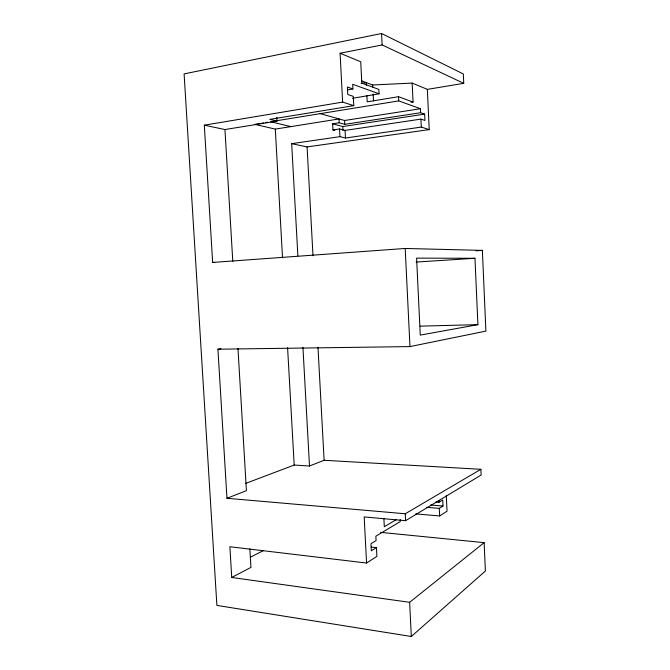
<?xml version="1.0" encoding="UTF-8"?>
<svg xmlns="http://www.w3.org/2000/svg" width="670" height="670" viewBox="0 0 670 670"><rect width="100%" height="100%" fill="white"/><g stroke="black" fill="none" stroke-linecap="round" stroke-linejoin="round"><path stroke-width="1" d="M361.507 80.81L372.704 84.99L412.159 83.08L427.351 89.37L463.741 83.331L463.33 73.96L381.565 33.5L184.108 73.901L216.887 605.404L411.313 636.5L485.39 571.016L484.134 542.65L380.552 532.349M371.255 547.047L376.44 547.616L376.892 556.385L366.574 563.026L229.877 546.737L231.736 577.473L409.63 602.305L484.134 542.65M415.718 513.89L439.646 515.959L447.032 511.193L446.304 495.649M376.44 547.616L371.331 550.807L370.971 543.705L376.079 540.598L375.853 536.201L400.308 521.553L400.199 519.468M426.798 507.341L439.286 508.363L443.021 506.026L442.736 500.004L439.001 502.282L435.877 502.039M366.574 563.026L364.178 516.922L405.601 520.691L481.135 475.03L480.876 469.302L324.121 460.29L309.498 466.002L294.189 465.055L245.547 483.455M220.899 348.777L217.917 349.212L226.963 498.287L405.258 513.764L480.876 469.302M396.59 519.459L384.304 526.695L383.893 518.639M231.736 577.473L250.948 567.389L249.851 548.914M250.404 557.197L263.469 550.572M226.963 498.287L246.418 490.675L237.959 348.4M217.917 349.212L409.965 346.591L485.892 331.106L482.367 250.396L405.191 248.461L212.65 262.447L204.317 125.173L342.63 102.108L353.777 105.651L353.308 96.371L347.789 94.512L347.395 86.999L352.923 88.943L352.688 84.294L379.061 93.808L378.843 89.412L361.808 83.105L360.728 61.791L340.092 53.248L342.63 102.108M340.092 53.248L382.135 44.94L463.741 83.331M477.911 324.657L420.274 335.109L416.589 258.118L474.971 258.285L477.911 324.657L420.207 326.139M361.071 83.482L366.214 82.569L366.373 85.609M347.805 89.83L352.923 88.943M352.412 98.289L379.061 93.808M259.793 123.548L254.86 124.377L275.303 129.109L339.02 118.942L339.221 122.794L344.765 124.31L420.634 112.727L424.638 114.135L424.931 120.458L420.928 119.109L345.084 130.399L339.548 128.95L332.94 129.947L332.613 123.808L339.221 122.794M261.761 123.213L263.737 122.878M265.705 122.551L267.682 122.216M412.159 83.08L413.063 102.075L398.516 96.689L367.194 101.84L366.884 95.751M353.777 105.651L269.809 119.369L276.995 121.136L276.777 117.283M273.728 121.211L398.725 100.894L420.442 108.733L420.634 112.727M204.317 125.173L224.953 129.544L276.995 121.136M320.118 113.615L344.564 120.499L420.442 108.733M332.613 123.808L342.772 126.53L424.638 114.135M297.874 255.789L291.676 143.665L339.95 136.647L345.477 138.012L421.304 127.082L429.227 129.595L427.351 89.37M291.676 143.665L307.078 146.931L429.227 129.595M476.102 250.823L482.367 250.396M416.112 262.054L474.971 258.285M410.986 102.175L413.063 102.075M212.65 262.447L214.668 262.439M430.584 505.029L443.021 506.026M270.638 121.714L290.73 126.588M332.94 129.947L334.782 130.416M224.953 129.544L232.783 261.308M302.941 347.378L309.498 466.002M275.303 129.109L282.531 257.891M287.589 347.671L294.189 465.055M307.078 146.931L312.999 255.731M317.974 347.253L324.121 460.29M342.772 126.53L342.981 130.541M339.548 128.95L339.95 136.647M344.564 120.499L344.765 124.31M345.084 130.399L345.477 138.012M405.191 248.461L409.965 346.591M381.565 33.5L382.135 44.94M405.258 513.764L405.601 520.691M409.63 602.305L411.313 636.5M372.704 84.99L372.805 86.991M373.148 94.001L373.5 101.002M420.928 119.109L421.304 127.082M438.909 500.381L439.001 502.282M439.286 508.363L439.646 515.959M398.516 96.689L398.725 100.894"/></g></svg>
